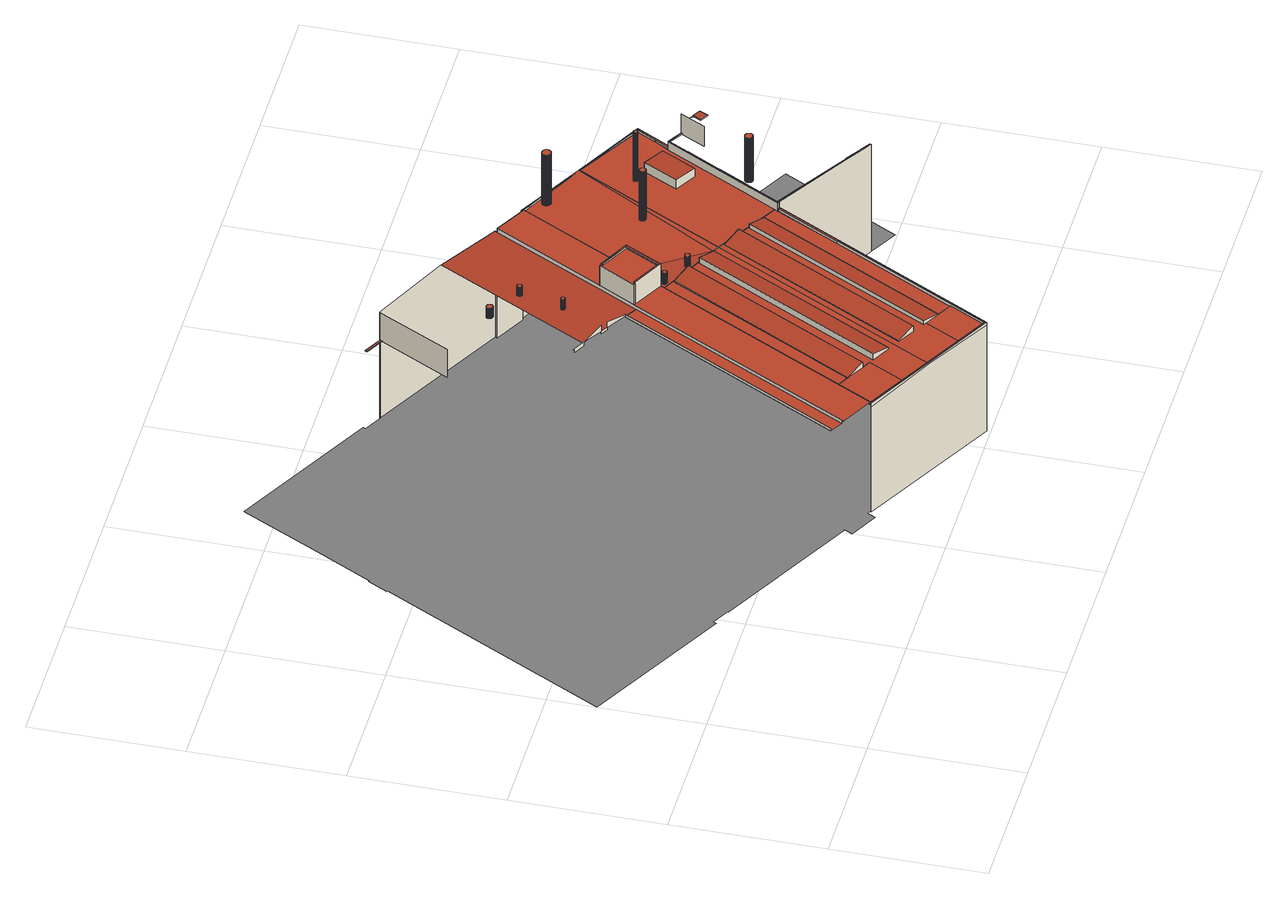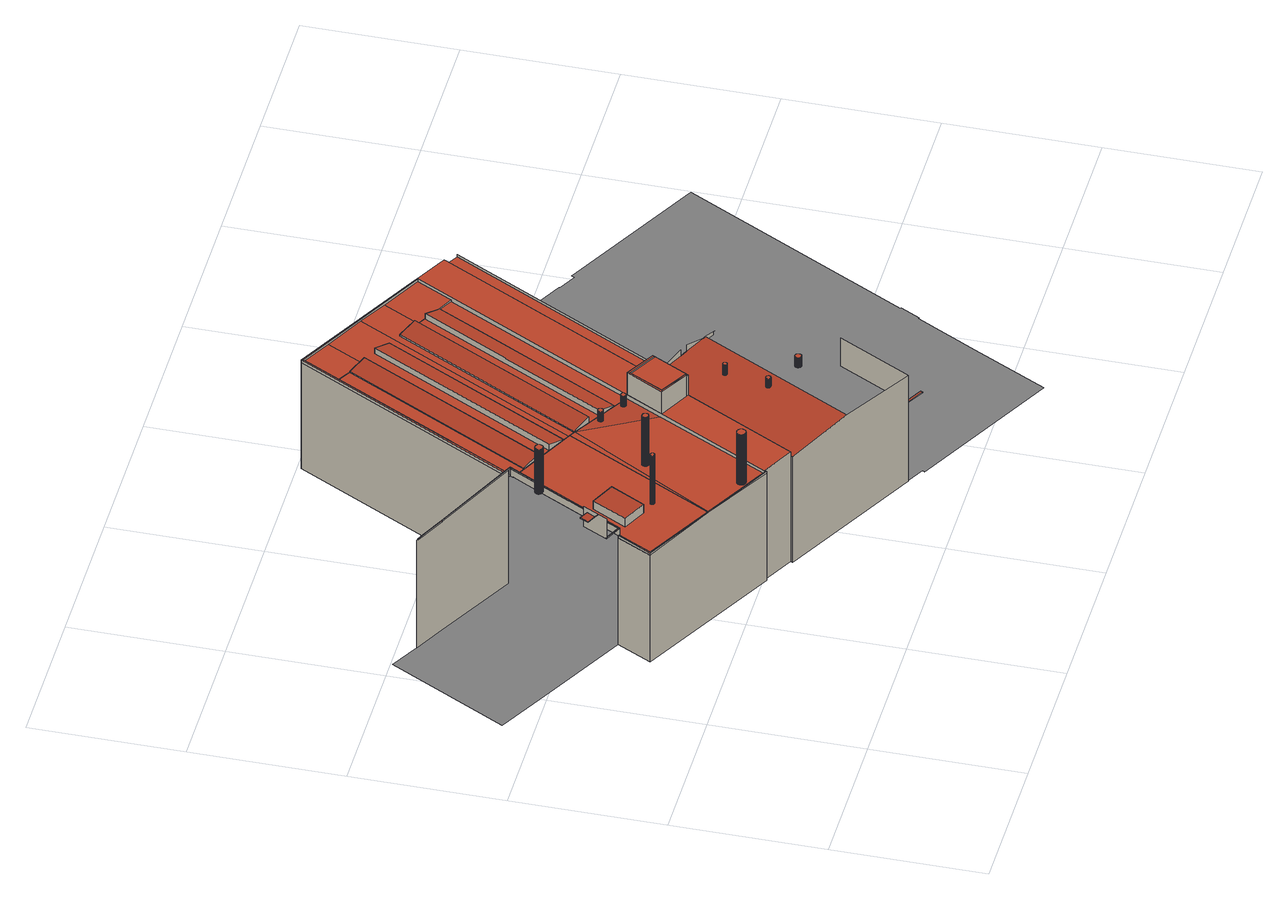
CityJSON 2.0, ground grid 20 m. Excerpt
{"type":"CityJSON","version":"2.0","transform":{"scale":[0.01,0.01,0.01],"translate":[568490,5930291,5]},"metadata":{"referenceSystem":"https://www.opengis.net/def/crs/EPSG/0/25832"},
"CityObjects":{
"building1":{"type":"Building","attributes":{"Grundfläche 2D":"4427.470092","Grundhöhe NN":"5.433"},"children":["building1-1","building1-2","building1-3","building1-4","building1-5","building1-6","building1-7","building1-8","building1-9","building1-10","building1-11","building1-12","building1-13","building1-14"],"geometry":[{"type":"MultiSurface","lod":"3","boundaries":[[[0,1,2,3,4,5,6]],[[4,3,7,8,9]],[[10,11,12,13]],[[14,15,16,17,18]],[[2,19,3]],[[11,20,21,22,12]],[[2,1,23]],[[24,25,0,6,26,27,28]],[[15,14,18,29,30]],[[31,32,33,34]],[[6,5,4,9,35,36,37,38,39,40,41,42,43,26]],[[44,45,46,47,48,30,29,49,50,51,52,53,54,55,56,57,58,59,60,61,62,63,64,65,66,67,68,69,70,71,72,73,74,75,76,77,78,79,80,81,82,83]],[[84,85,86,87]],[[88,89,90,91,92,93,94,95,96,97]],[[7,3,19,98,99,100,101,102,103]],[[41,40,39,104,105,106,107,108,109,110,111,112,113,42]],[[114,115,8,7,103,102,101,116]],[[10,13,117,118,112,111,110,105,104,119,120]],[[121,90,122,123]],[[124,125,126,24,28]],[[127,100,99,98,19,2,23,128,129]],[[130,126,125,131,132]],[[133,134,123,135]],[[35,9,8,115,114,116,127,129,128,23,1,0,25,136,137],[138,139,140,141,32,31,142,143]],[[33,144,145,34]],[[20,146,134,147,148,21]],[[149,125,124,150]],[[11,10,20]],[[151,152,153,154,155,156,75,74]],[[110,109,157,158]],[[27,159,160,161,150,124,28]],[[86,162,163,87]],[[138,143,142,31,34,145]],[[164,165,93,92,91,90,121,123,134,146,20,10,120,119]],[[85,166,167,162,86]],[[157,168,169,170,171,172,173,174,158]],[[105,110,158,174]],[[125,149,175,176,177,131]],[[140,139,144,33,32,141]],[[15,178,179,16]],[[173,106,105,174]],[[84,87,163,180,181]],[[182,183,184,185,186,187,159,27,26,43,17,16,179]],[[130,132,188,189,190]],[[176,175,149,150,161,160,191,192,193,194,195,136,25,24,126,130,190,189],[181,180,167,166,85,84]],[[101,100,127,116]],[[75,156,196,165,164,77,76]],[[35,197,36]],[[132,131,177,188]],[[178,15,30,48]],[[145,144,139,138]],[[191,198,160,159,187,186]],[[160,198,191]],[[163,162,167,180]],[[199,200,197,35,137,136,195,201]],[[202,193,192,191,186,185,184]],[[202,194,193]],[[188,177,176,189]],[[164,119,78,77]],[[119,104,39,38,37,203,79,78]],[[183,204,205,206,194,202,184]],[[207,204,183,182]],[[208,37,36,197,209,210,211,212]],[[203,212,80,79]],[[203,37,212]],[[37,208,212]],[[213,210,214,200]],[[209,197,200,214,210]],[[201,195,194,206,215,216,217,218,219]],[[178,48,47,46,220,221,222,223,224,225,207,182,179]],[[219,218,226,227,228,210,213,200,199,201],[229,230,231,232]],[[233,234,232,231]],[[234,235,229,232]],[[212,211,210,228,81,80]],[[236,235,234,233]],[[231,230,236,233]],[[216,237,238]],[[230,229,235,236]],[[238,239,238,237]],[[226,218,240,241]],[[242,243,244,245,246,247,248]],[[249,250,251,252]],[[241,227,226]],[[241,228,227]],[[228,241,82,81]]],"semantics":{"surfaces":[{"type":"RoofSurface"},{"type":"WallSurface"},{"type":"GroundSurface"}],"values":[0,1,0,1,1,1,1,1,1,1,1,2,1,1,0,0,1,1,1,0,1,1,1,0,0,1,1,1,1,1,1,0,1,0,1,0,1,1,1,1,1,1,0,1,0,1,1,0,0,1,1,1,0,1,1,1,0,1,1,1,1,1,0,1,0,0,0,0,1,1,0,1,1,1,0,1,0,1,0,0,1,0,0,0,1]}}]},
"building1-1":{"type":"BuildingInstallation","parents":["building1"],"geometry":[{"type":"MultiSurface","lod":"3","boundaries":[[[253,254,255,256,257,258,259,260,261,262,263,264,265,266,267,268,269,270,271,272,273,274,275,276,277,278,279,280,281,282,283,284,285,286,287,288,289,290,291,292,293,294,295,296,297,298,299,300,301,302]],[[260,259,303,304]],[[261,260,304,305]],[[262,261,305,306]],[[263,262,306,307]],[[264,263,307,308]],[[259,258,309,303]],[[265,264,308,310]],[[266,265,310,311]],[[267,266,311,312]],[[268,267,312,313]],[[269,268,313,314]],[[270,269,314,315]],[[271,270,315,316]],[[272,271,316,317]],[[273,272,317,318]],[[274,273,318,319]],[[275,274,319,320]],[[276,275,320,321]],[[277,276,321,322]],[[278,277,322,323]],[[279,278,323,324]],[[280,279,324,325]],[[281,280,325,326]],[[282,281,326,327]],[[283,282,327,328]],[[284,283,328,329]],[[285,284,329,330]],[[286,285,330,331]],[[287,286,331,332]],[[288,287,332,333]],[[289,288,333,334]],[[290,289,334,335]],[[291,290,335,336]],[[292,291,336,337]],[[293,292,337,338]],[[294,293,338,339]],[[295,294,339,340]],[[296,295,340,341]],[[297,296,341,342]],[[298,297,342,343]],[[299,298,343,344]],[[300,299,344,345]],[[301,300,345,346]],[[302,301,346,347]],[[253,302,347,348]],[[254,253,348,349]],[[255,254,349,350]],[[256,255,350,351]],[[257,256,351,352]],[[258,257,352,309]]],"semantics":{"surfaces":[{"type":"RoofSurface"},{"type":"WallSurface"}],"values":[0,1,1,1,1,1,1,1,1,1,1,1,1,1,1,1,1,1,1,1,1,1,1,1,1,1,1,1,1,1,1,1,1,1,1,1,1,1,1,1,1,1,1,1,1,1,1,1,1,1,1]}}]},
"building1-2":{"type":"BuildingInstallation","parents":["building1"],"geometry":[{"type":"MultiSurface","lod":"3","boundaries":[[[353,354,355,356]],[[356,355,357,358]],[[353,356,358,152]],[[354,353,152,151]],[[355,354,151,357]]],"semantics":{"surfaces":[{"type":"RoofSurface"},{"type":"WallSurface"}],"values":[0,1,1,1,1]}}]},
"building1-3":{"type":"BuildingInstallation","parents":["building1"],"geometry":[{"type":"MultiSurface","lod":"3","boundaries":[[[359,360,361,362,363,364,365,366,367,368,369,370,371,372,373,374,375,376,377,378,379,380,381,382,383,384,385,386,387,388,389,390,391,392,393,394,395,396,397,398,399,400,401,402,403,404,405,406,407,408]],[[374,373,409,410]],[[375,374,410,411]],[[376,375,411,412]],[[377,376,412,413]],[[372,371,414,415]],[[373,372,415,409]],[[378,377,413,416]],[[379,378,416,417]],[[380,379,417,418]],[[381,380,418,419]],[[382,381,419,420]],[[383,382,420,421]],[[384,383,421,422]],[[385,384,422,423]],[[386,385,423,424]],[[387,386,424,425]],[[388,387,425,426]],[[389,388,426,427]],[[390,389,427,428]],[[391,390,428,429]],[[392,391,429,430]],[[393,392,430,431]],[[394,393,431,432]],[[395,394,432,433]],[[396,395,433,434]],[[397,396,434,435]],[[398,397,435,436]],[[399,398,436,437]],[[400,399,437,438]],[[401,400,438,439]],[[402,401,439,440]],[[403,402,440,441]],[[404,403,441,442]],[[405,404,442,443]],[[406,405,443,444]],[[407,406,444,445]],[[408,407,445,446]],[[359,408,446,447]],[[360,359,447,448]],[[361,360,448,449]],[[362,361,449,450]],[[363,362,450,451]],[[364,363,451,452]],[[365,364,452,453]],[[366,365,453,454]],[[367,366,454,455]],[[368,367,455,456]],[[369,368,456,457]],[[370,369,457,458]],[[371,370,458,414]]],"semantics":{"surfaces":[{"type":"RoofSurface"},{"type":"WallSurface"}],"values":[0,1,1,1,1,1,1,1,1,1,1,1,1,1,1,1,1,1,1,1,1,1,1,1,1,1,1,1,1,1,1,1,1,1,1,1,1,1,1,1,1,1,1,1,1,1,1,1,1,1,1]}}]},
"building1-4":{"type":"BuildingInstallation","parents":["building1"],"geometry":[{"type":"MultiSurface","lod":"3","boundaries":[[[459,460,461,462,463,464,465,466,467,468,469,470,471,472,473,474,475,476,477,478,479,480,481,482,483,484,485,486,487,488,489,490,491,492,493,494,495,496,497,498,499,500,501,502,503,504,505,506,507,508]],[[468,467,509,510]],[[469,468,510,511]],[[470,469,511,512]],[[465,464,513,514]],[[466,465,514,515]],[[467,466,515,509]],[[471,470,512,516]],[[472,471,516,517]],[[473,472,517,518]],[[474,473,518,519]],[[475,474,519,520]],[[476,475,520,521]],[[477,476,521,522]],[[478,477,522,523]],[[479,478,523,524]],[[480,479,524,525]],[[481,480,525,526]],[[482,481,526,527]],[[483,482,527,528]],[[484,483,528,529]],[[485,484,529,530]],[[486,485,530,531]],[[487,486,531,532]],[[488,487,532,533]],[[489,488,533,534]],[[490,489,534,535]],[[491,490,535,536]],[[492,491,536,537]],[[493,492,537,538]],[[494,493,538,539]],[[495,494,539,540]],[[496,495,540,541]],[[497,496,541,542]],[[498,497,542,543]],[[499,498,543,544]],[[500,499,544,545]],[[501,500,545,546]],[[502,501,546,547]],[[503,502,547,548]],[[504,503,548,549]],[[505,504,549,550]],[[506,505,550,551]],[[507,506,551,552]],[[508,507,552,553]],[[459,508,553,554]],[[460,459,554,555]],[[461,460,555,556]],[[462,461,556,557]],[[463,462,557,558]],[[464,463,558,513]]],"semantics":{"surfaces":[{"type":"RoofSurface"},{"type":"WallSurface"}],"values":[0,1,1,1,1,1,1,1,1,1,1,1,1,1,1,1,1,1,1,1,1,1,1,1,1,1,1,1,1,1,1,1,1,1,1,1,1,1,1,1,1,1,1,1,1,1,1,1,1,1,1]}}]},
"building1-5":{"type":"BuildingInstallation","parents":["building1"],"geometry":[{"type":"MultiSurface","lod":"3","boundaries":[[[559,560,561,562]],[[563,559,562,564]],[[563,564,565]],[[563,565,566]],[[561,157,109,108,562]],[[562,108,107,564]],[[106,173,565,564,107]],[[566,565,173,172]],[[563,566,172,171]],[[559,563,171,170]],[[560,559,170,169]],[[169,168,560]],[[561,560,168,157]]],"semantics":{"surfaces":[{"type":"RoofSurface"},{"type":"WallSurface"}],"values":[0,0,0,0,1,1,1,1,1,1,1,1,1]}}]},
"building1-6":{"type":"BuildingInstallation","parents":["building1"],"geometry":[{"type":"MultiSurface","lod":"3","boundaries":[[[567,568,569,570,571,572,573,574,575,576,577,578,579,580,581,582,583,584,585,586,587,588,589,590,591,592,593,594,595,596,597,598,599,600,601,602,603,604,605,606,607,608,609,610,611,612,613,614,615,616]],[[617,618,575,574]],[[618,619,576,575]],[[619,620,577,576]],[[620,621,578,577]],[[621,622,579,578]],[[622,623,580,579]],[[623,624,581,580]],[[624,625,582,581]],[[625,626,583,582]],[[626,627,584,583]],[[627,628,585,584]],[[628,629,586,585]],[[629,630,587,586]],[[630,631,588,587]],[[631,632,589,588]],[[590,589,632,633]],[[633,634,591,590]],[[634,635,592,591]],[[635,636,593,592]],[[636,637,594,593]],[[637,638,595,594]],[[638,639,596,595]],[[639,640,597,596]],[[640,641,598,597]],[[641,642,599,598]],[[642,643,600,599]],[[643,644,601,600]],[[644,645,602,601]],[[645,646,603,602]],[[646,647,604,603]],[[647,648,605,604]],[[648,649,606,605]],[[649,650,607,606]],[[650,651,608,607]],[[651,652,609,608]],[[652,653,610,609]],[[653,654,611,610]],[[612,611,654,655]],[[655,656,613,612]],[[656,657,614,613]],[[657,658,615,614]],[[658,659,616,615]],[[659,660,567,616]],[[660,661,568,567]],[[661,662,569,568]],[[662,663,570,569]],[[663,664,571,570]],[[664,665,572,571]],[[665,666,573,572]],[[666,617,574,573]]],"semantics":{"surfaces":[{"type":"RoofSurface"},{"type":"WallSurface"}],"values":[0,1,1,1,1,1,1,1,1,1,1,1,1,1,1,1,1,1,1,1,1,1,1,1,1,1,1,1,1,1,1,1,1,1,1,1,1,1,1,1,1,1,1,1,1,1,1,1,1,1,1]}}]},
"building1-7":{"type":"BuildingInstallation","parents":["building1"],"geometry":[{"type":"MultiSurface","lod":"3","boundaries":[[[667,668,669,670,671,672,673,674,675,676,677,678,679,680,681,682,683,684,685,686,687,688,689,690,691,692,693,694,695,696,697,698,699,700,701,702,703,704,705,706,707,708,709,710,711,712,713,714,715,716]],[[717,718,670,669]],[[718,719,671,670]],[[719,720,672,671]],[[720,721,673,672]],[[722,723,668,667]],[[723,717,669,668]],[[721,724,674,673]],[[724,725,675,674]],[[725,726,676,675]],[[726,727,677,676]],[[727,728,678,677]],[[728,729,679,678]],[[729,730,680,679]],[[730,731,681,680]],[[731,732,682,681]],[[732,733,683,682]],[[733,734,684,683]],[[734,735,685,684]],[[735,736,686,685]],[[736,737,687,686]],[[737,738,688,687]],[[738,739,689,688]],[[739,740,690,689]],[[740,741,691,690]],[[741,742,692,691]],[[742,743,693,692]],[[743,744,694,693]],[[744,745,695,694]],[[745,746,696,695]],[[746,747,697,696]],[[747,748,698,697]],[[748,749,699,698]],[[749,750,700,699]],[[750,751,701,700]],[[751,752,702,701]],[[752,753,703,702]],[[753,754,704,703]],[[754,755,705,704]],[[755,756,706,705]],[[707,706,756,757]],[[757,758,708,707]],[[758,759,709,708]],[[759,760,710,709]],[[760,761,711,710]],[[761,762,712,711]],[[762,763,713,712]],[[763,764,714,713]],[[764,765,715,714]],[[716,715,765,766]],[[766,722,667,716]]],"semantics":{"surfaces":[{"type":"RoofSurface"},{"type":"WallSurface"}],"values":[0,1,1,1,1,1,1,1,1,1,1,1,1,1,1,1,1,1,1,1,1,1,1,1,1,1,1,1,1,1,1,1,1,1,1,1,1,1,1,1,1,1,1,1,1,1,1,1,1,1,1]}}]},
"building1-8":{"type":"BuildingInstallation","parents":["building1"],"geometry":[{"type":"MultiSurface","lod":"3","boundaries":[[[767,768,769,770,771,772,773,774,775,776,777,778,779,780,781,782,783,784,785,786,787,788,789,790,791,792,793,794,795,796,797,798,799,800,801,802,803,804,805,806,807,808,809,810,811,812,813,814,815,816]],[[777,776,817,818]],[[778,777,818,819]],[[779,778,819,820]],[[780,779,820,821]],[[781,780,821,822]],[[776,775,823,817]],[[782,781,822,824]],[[783,782,824,825]],[[784,783,825,826]],[[785,784,826,827]],[[786,785,827,828]],[[787,786,828,829]],[[788,787,829,830]],[[789,788,830,831]],[[790,789,831,832]],[[791,790,832,833]],[[792,791,833,834]],[[793,792,834,835]],[[794,793,835,836]],[[795,794,836,837]],[[796,795,837,838]],[[797,796,838,839]],[[798,797,839,840]],[[799,798,840,841]],[[800,799,841,842]],[[801,800,842,843]],[[802,801,843,844]],[[803,802,844,845]],[[804,803,845,846]],[[805,804,846,847]],[[806,805,847,848]],[[807,806,848,849]],[[808,807,849,850]],[[809,808,850,851]],[[810,809,851,852]],[[811,810,852,853]],[[812,811,853,854]],[[813,812,854,855]],[[814,813,855,856]],[[815,814,856,857]],[[816,815,857,858]],[[767,816,858,859]],[[768,767,859,860]],[[769,768,860,861]],[[770,769,861,862]],[[771,770,862,863]],[[772,771,863,864]],[[773,772,864,865]],[[774,773,865,866]],[[775,774,866,823]]],"semantics":{"surfaces":[{"type":"RoofSurface"},{"type":"WallSurface"}],"values":[0,1,1,1,1,1,1,1,1,1,1,1,1,1,1,1,1,1,1,1,1,1,1,1,1,1,1,1,1,1,1,1,1,1,1,1,1,1,1,1,1,1,1,1,1,1,1,1,1,1,1]}}]},
"building1-9":{"type":"BuildingInstallation","parents":["building1"],"geometry":[{"type":"MultiSurface","lod":"3","boundaries":[[[867,868,869,870,871,872,873,874,875,876,877,878,879,880,881,882,883,884,885,886,887,888,889,890,891,892,893,894,895,896,897,898,899,900,901,902,903,904,905,906,907,908,909,910,911,912,913,914,915,916,917,918,919]],[[920,921,872,871]],[[921,922,873,872]],[[922,923,874,873]],[[923,924,875,874]],[[925,926,870,869]],[[926,920,871,870]],[[924,927,876,875]],[[927,928,877,876]],[[878,877,928,929]],[[929,930,879,878]],[[930,931,880,879]],[[931,932,881,880]],[[882,881,932,933]],[[933,934,883,882]],[[934,935,884,883]],[[935,936,885,884]],[[936,937,886,885]],[[937,938,887,886]],[[938,939,888,887]],[[939,940,889,888]],[[940,941,890,889]],[[941,942,891,890]],[[892,891,942,943]],[[943,944,945,894,893,892]],[[945,946,895,894]],[[946,947,896,895]],[[947,948,897,896]],[[948,949,898,897]],[[949,950,899,898]],[[950,951,900,899]],[[951,952,901,900]],[[952,953,902,901]],[[953,954,903,902]],[[954,955,904,903]],[[955,956,905,904]],[[956,957,906,905]],[[957,958,907,906]],[[958,959,908,907]],[[959,960,909,908]],[[960,961,910,909]],[[961,962,911,910]],[[962,963,912,911]],[[963,964,913,912]],[[964,965,966,915,914,913]],[[966,967,916,915]],[[967,968,917,916]],[[968,969,918,917]],[[969,970,919,918]],[[970,971,867,919]],[[868,867,971,972]],[[972,925,869,868]]],"semantics":{"surfaces":[{"type":"RoofSurface"},{"type":"WallSurface"}],"values":[0,1,1,1,1,1,1,1,1,1,1,1,1,1,1,1,1,1,1,1,1,1,1,1,1,1,1,1,1,1,1,1,1,1,1,1,1,1,1,1,1,1,1,1,1,1,1,1,1,1,1,1]}}]},
"building1-10":{"type":"BuildingInstallation","parents":["building1"],"geometry":[{"type":"MultiSurface","lod":"3","boundaries":[[[973,974,975,976,977,978,979,980,981,982,983,984,985,986,987,988,989,990,991,992,993,994,995,996,997,998,999,1000,1001,1002,1003,1004,1005,1006,1007,1008,1009,1010,1011,1012,1013,1014,1015,1016,1017,1018,1019,1020,1021,1022,1023,1024]],[[1025,1026,975,974]],[[1026,1027,976,975]],[[1027,1028,977,976]],[[1028,1029,978,977]],[[1030,1031,1024,1023]],[[1031,1032,973,1024]],[[974,973,1032,1025]],[[1029,1033,979,978]],[[1033,1034,980,979]],[[1034,1035,981,980]],[[1035,1036,1037,983,982,981]],[[1037,1038,984,983]],[[1038,1039,985,984]],[[1039,1040,986,985]],[[1040,1041,987,986]],[[1041,1042,988,987]],[[1042,1043,989,988]],[[1043,1044,990,989]],[[1044,1045,991,990]],[[1045,1046,992,991]],[[1046,1047,993,992]],[[1047,1048,994,993]],[[1048,1049,995,994]],[[1049,1050,996,995]],[[1050,1051,997,996]],[[1051,1052,1053,999,998,997]],[[1053,1054,1000,999]],[[1054,1055,1001,1000]],[[1055,1056,1002,1001]],[[1056,1057,1003,1002]],[[1057,1058,1004,1003]],[[1058,1059,1005,1004]],[[1059,1060,1006,1005]],[[1007,1006,1060,1061]],[[1061,1062,1008,1007]],[[1062,1063,1009,1008]],[[1063,1064,1010,1009]],[[1064,1065,1011,1010]],[[1012,1011,1065,1066]],[[1066,1067,1013,1012]],[[1067,1068,1014,1013]],[[1068,1069,1015,1014]],[[1069,1070,1016,1015]],[[1070,1071,1017,1016]],[[1071,1072,1018,1017]],[[1072,1073,1019,1018]],[[1073,1074,1020,1019]],[[1074,1075,1021,1020]],[[1075,1076,1022,1021]],[[1023,1022,1076,1030]]],"semantics":{"surfaces":[{"type":"RoofSurface"},{"type":"WallSurface"}],"values":[0,1,1,1,1,1,1,1,1,1,1,1,1,1,1,1,1,1,1,1,1,1,1,1,1,1,1,1,1,1,1,1,1,1,1,1,1,1,1,1,1,1,1,1,1,1,1,1,1,1,1]}}]},
"building1-11":{"type":"BuildingInstallation","parents":["building1"],"geometry":[{"type":"MultiSurface","lod":"3","boundaries":[[[1077,1078,1079,1080,1081,1082,1083,1084,1085,1086,1087,1088,1089,1090,1091,1092,1093,1094,1095,1096,1097,1098,1099,1100,1101,1102,1103,1104,1105,1106,1107,1108,1109,1110,1111,1112,1113,1114,1115,1116,1117,1118,1119,1120,1121,1122,1123,1124,1125,1126]],[[1080,1079,1127,1128]],[[1081,1080,1128,1129]],[[1082,1081,1129,1130]],[[1083,1082,1130,1131]],[[1078,1077,1132,1133]],[[1079,1078,1133,1127]],[[1084,1083,1131,1134]],[[1085,1084,1134,1135]],[[1086,1085,1135,1136]],[[1087,1086,1136,1137]],[[1088,1087,1137,1138]],[[1089,1088,1138,1139]],[[1090,1089,1139,1140]],[[1091,1090,1140,1141]],[[1092,1091,1141,1142]],[[1093,1092,1142,1143]],[[1094,1093,1143,1144]],[[1095,1094,1144,1145]],[[1096,1095,1145,1146]],[[1097,1096,1146,1147]],[[1098,1097,1147,1148]],[[1099,1098,1148,1149]],[[1100,1099,1149,1150]],[[1101,1100,1150,1151]],[[1102,1101,1151,1152]],[[1103,1102,1152,1153]],[[1104,1103,1153,1154]],[[1105,1104,1154,1155]],[[1106,1105,1155,1156]],[[1107,1106,1156,1157]],[[1108,1107,1157,1158]],[[1109,1108,1158,1159]],[[1110,1109,1159,1160]],[[1111,1110,1160,1161]],[[1112,1111,1161,1162]],[[1113,1112,1162,1163]],[[1114,1113,1163,1164]],[[1115,1114,1164,1165]],[[1116,1115,1165,1166]],[[1117,1116,1166,1167]],[[1118,1117,1167,1168]],[[1119,1118,1168,1169]],[[1120,1119,1169,1170]],[[1121,1120,1170,1171]],[[1122,1121,1171,1172]],[[1123,1122,1172,1173]],[[1124,1123,1173,1174]],[[1125,1124,1174,1175]],[[1126,1125,1175,1176]],[[1077,1126,1176,1132]]],"semantics":{"surfaces":[{"type":"RoofSurface"},{"type":"WallSurface"}],"values":[0,1,1,1,1,1,1,1,1,1,1,1,1,1,1,1,1,1,1,1,1,1,1,1,1,1,1,1,1,1,1,1,1,1,1,1,1,1,1,1,1,1,1,1,1,1,1,1,1,1,1]}}]},
"building1-12":{"type":"BuildingInstallation","parents":["building1"],"geometry":[{"type":"MultiSurface","lod":"3","boundaries":[[[1177,1178,38,1179,1180,1181,1182,1183,1184,1185]],[[1184,1183,1186,1187,1188,1189,210]],[[1188,1190,1191,1192,1193,1194,1189]],[[1179,38,37,1195]],[[1195,208,1180,1179]],[[1196,209,214,1186,1183,1182,1181,1180,208,1197]],[[1187,1186,214,213]],[[1187,213,1188]],[[213,1198,1188]],[[1198,1190,1188]],[[1198,227,1191,1190]],[[1192,1191,227,226]],[[226,240,1193,1192]],[[241,1194,1193,240]],[[1189,1194,241,228]],[[228,210,1189]],[[210,211,212,1177,1185,1184]],[[212,203,1178,1177]],[[37,38,1178,203]]],"semantics":{"surfaces":[{"type":"RoofSurface"},{"type":"WallSurface"}],"values":[0,0,0,1,1,1,1,1,1,1,1,1,1,1,1,1,1,1,1]}}]},
"building1-13":{"type":"BuildingInstallation","parents":["building1"],"geometry":[{"type":"MultiSurface","lod":"3","boundaries":[[[247,246,1199,1200]],[[1201,1202,1203,1204,1205,1206,1200,1199]],[[1207,1208,1209,1210,1211,1212,1213,1214,1215,1216,1217,1205,1204,1218,1219,1220]],[[1221,1222,1223,1224,1225,1226,1227,1228,1229,1219,1218]],[[1230,1231,1232,1225,1224]],[[1233,1234,1235,1236,1237,1238,1239,1240,1230]],[[1240,1231,1230]],[[1201,1199,246,1241,1242,217,1204,1203,1202]],[[217,216,215,206,1218,1204]],[[206,205,204,1222,1221,1218]],[[204,207,1223,1222]],[[1233,1230,1224,1223,207,225,224,223,222,1235,1234]],[[222,1243,1236,1235]],[[1231,1240,1239,1238,1237,1236,1243,1244,1245,1246,1247,1248,1249,1250,1251,1252,1228,1227,1226,1225,1232]],[[1229,1228,1252,1253]],[[1253,1254,1219,1229]],[[1219,1254,1255,1220]],[[1255,1256,1207,1220]],[[1209,1208,1207,1256,1257,1258]],[[1209,1258,1259,1210]],[[1259,1260,1211,1210]],[[1260,1261,1212,1211]],[[1213,1212,1261,1262]],[[1262,237,1214,1213]],[[237,238,1215,1214]],[[238,239,1263,1264,1205,1217,1216,1215]],[[247,1200,1206,1205,1264,1265,248]]],"semantics":{"surfaces":[{"type":"RoofSurface"},{"type":"WallSurface"}],"values":[0,0,0,0,0,0,0,1,1,1,1,1,1,1,1,1,1,1,1,1,1,1,1,1,1,1,1]}}]},
"building1-14":{"type":"BuildingInstallation","parents":["building1"],"geometry":[{"type":"MultiSurface","lod":"3","boundaries":[[[1266,1267,1268,1269]],[[1269,1268,1270,1271]],[[1272,1266,1269,1271,1273]],[[1267,1266,1272,249]],[[1270,1268,1267,249,252]]],"semantics":{"surfaces":[{"type":"RoofSurface"},{"type":"WallSurface"}],"values":[0,1,1,1,1]}}]}
},
"vertices":[
[5027,773,1697],[5281,1254,1697],[5168,1314,1697],[4945,1432,1697],[4744,1538,1697],[4494,1066,1697],[4489,1058,1697],[4936,1437,1694],[4936,1437,1683],[4744,1538,1675],[5628,4250,1684],[5452,4343,1684],[3894,1403,1684],[4070,1310,1684],[5404,549,1713],[6336,55,1684],[6336,55,1727],[4479,1039,1727],[4479,1039,1675],[5168,1314,1775],[5452,4343,1697],[5452,4343,1722],[3894,1403,1722],[5168,1314,1692],[5933,293,1697],[5414,568,1713],[4489,1058,1727],[6326,84,1727],[6326,84,1697],[4479,1039,43],[6336,55,43],[5339,1223,1699],[5578,1096,1709],[5578,1096,1728],[5339,1223,1788],[6071,4043,1675],[6325,4523,1680],[7114,6011,1697],[7114,6011,1727],[7114,6011,1739],[4494,1066,1739],[4489,1058,1739],[4487,1054,1739],[4487,1054,1727],[10603,3599,43],[9770,2029,43],[9381,2235,43],[8979,2448,43],[7906,3017,43],[4487,1054,43],[4445,1076,43],[4437,1061,43],[4387,966,43],[4012,1164,43],[4070,1275,43],[4055,1282,43],[4050,1272,43],[2988,1834,43],[2976,1841,43],[2189,2258,43],[2195,2268,43],[1956,2395,43],[1933,2352,43],[17,3367,43],[23,3379,43],[1605,6364,43],[1589,6373,43],[1726,6632,43],[1741,6624,43],[2170,7433,43],[2688,8410,43],[2694,8423,43],[4612,7407,43],[4594,7373,43],[4833,7247,43],[4838,7256,43],[4857,7245,43],[6698,6270,43],[6682,6239,43],[7093,6021,43],[7106,6045,43],[8983,5050,43],[8738,4588,43],[10002,3918,43],[5747,1007,1710],[5979,884,1703],[5979,884,1794],[5747,1007,1713],[4784,4698,1738],[4792,4693,1740],[4805,4686,1744],[4792,4693,1745],[4784,4698,1746],[4764,4708,1747],[4616,4787,1738],[4637,4776,1731],[4637,4776,1684],[4784,4698,1684],[5777,2463,1775],[5785,2477,1775],[6490,3809,1775],[6258,3932,1694],[5216,1964,1694],[5213,1958,1694],[6682,6239,1739],[5905,4773,1739],[5929,4761,1739],[6331,4547,1739],[6068,4052,1739],[5659,4269,1739],[5642,4277,1739],[4070,1310,1739],[4055,1282,1739],[4160,1227,1739],[5216,1964,1683],[5213,1958,1683],[6258,3932,1683],[4070,1310,1731],[4055,1282,1731],[6682,6239,1684],[5905,4773,1684],[4855,4660,1740],[5063,4550,1819],[5063,4550,1725],[6581,565,1697],[6386,668,1697],[6188,773,1697],[6490,3809,1692],[5777,2463,1692],[5785,2477,1692],[6146,795,1698],[6386,668,1700],[6146,795,1759],[5160,4498,1684],[5160,4498,1718],[5063,4550,1684],[6996,3553,1713],[6985,3559,1712],[6660,3717,1699],[6900,3591,1709],[6790,3384,1709],[6776,3356,1709],[6192,2834,1699],[6203,2854,1699],[6900,3591,1728],[6660,3717,1788],[5441,4350,1698],[5160,4498,1809],[5441,4350,1725],[6386,668,1691],[6581,565,1685],[4833,7247,1250],[4818,7218,1250],[4326,6291,1250],[4326,6291,1684],[4818,7218,1684],[4838,7256,1684],[5659,4269,2049],[5642,4277,2049],[7439,2186,1727],[7439,2186,1687],[6609,620,1685],[7301,3379,1794],[7069,3502,1713],[6698,6270,1684],[5834,6728,1747],[6865,2556,1703],[7301,3379,1704],[5672,4294,2049],[5672,4293,2049],[6060,4088,2055],[6298,4537,2055],[5917,4739,2049],[5929,4761,2049],[5905,4773,2049],[6692,1246,1691],[7708,3162,1693],[7708,3162,1700],[7906,3017,1684],[7906,3017,1727],[7069,3502,1710],[6963,3302,1710],[7898,3021,1727],[7897,3021,1727],[7885,3027,1727],[7442,2191,1727],[7441,2189,1727],[7441,2188,1727],[7468,3289,1759],[7468,3289,1699],[6793,2016,1698],[7441,2189,1687],[7442,2190,1687],[7442,2191,1687],[7875,3033,1688],[7897,3075,1688],[4857,7245,1686],[6905,3601,1721],[7441,2188,1687],[7074,3512,1722],[6985,3559,1725],[7897,3075,1694],[7885,3027,1687],[7093,6021,1697],[7897,3021,1814],[7885,3027,1815],[7875,3033,1816],[7898,3021,1814],[7210,5971,1700],[8023,5540,1726],[8040,5550,1726],[7372,5904,1705],[7106,6045,1697],[8032,5535,1726],[8031,5536,1726],[7897,3075,1816],[8152,3555,1816],[8707,4604,1816],[8707,4604,1694],[8152,3555,1694],[9381,2235,492],[9381,2235,1706],[9366,2243,1708],[9241,2309,1717],[8979,2448,1736],[7906,3017,1814],[8822,4789,1695],[8822,4790,1695],[8983,5050,1697],[8221,4779,1710],[8517,4622,1699],[8276,4167,1699],[7979,4324,1710],[8276,4167,1828],[7979,4324,1847],[8221,4779,1847],[8517,4622,1828],[8573,4327,1815],[8573,4328,1815],[8575,4331,1815],[8720,4597,1694],[8738,4588,1694],[8749,4160,1800],[8749,4160,2110],[8917,4477,2110],[8923,4489,2110],[8923,4489,1813],[8917,4477,1813],[8917,4477,1800],[8922,4344,2106],[8872,4373,2109],[8870,4368,2109],[8911,4324,2105],
[5058,5950,1881],[5055,5955,1881],[5052,5958,1881],[5048,5962,1881],[5044,5965,1881],[5039,5967,1881],[5034,5969,1881],[5029,5970,1881],[5023,5970,1881],[5018,5970,1881],[5013,5969,1881],[5008,5968,1881],[5003,5965,1881],[4999,5963,1881],[4995,5959,1881],[4991,5956,1881],[4988,5951,1881],[4985,5947,1881],[4983,5942,1881],[4982,5937,1881],[4981,5932,1881],[4981,5927,1881],[4982,5921,1881],[4983,5916,1881],[4985,5912,1881],[4987,5907,1881],[4990,5903,1881],[4994,5899,1881],[4998,5895,1881],[5002,5892,1881],[5007,5890,1881],[5012,5888,1881],[5017,5887,1881],[5022,5887,1881],[5027,5887,1881],[5033,5888,1881],[5038,5890,1881],[5042,5892,1881],[5047,5895,1881],[5051,5898,1881],[5055,5901,1881],[5058,5906,1881],[5060,5910,1881],[5062,5915,1881],[5064,5920,1881],[5064,5925,1881],[5064,5931,1881],[5064,5936,1881],[5063,5941,1881],[5061,5946,1881],[5034,5969,1727],[5029,5970,1727],[5023,5970,1727],[5018,5970,1727],[5013,5969,1726],[5008,5968,1726],[5039,5967,1728],[5003,5965,1726],[4999,5963,1726],[4995,5959,1726],[4991,5956,1726],[4988,5951,1726],[4985,5947,1726],[4983,5942,1726],[4982,5937,1726],[4981,5932,1726],[4981,5927,1726],[4982,5921,1726],[4983,5916,1726],[4985,5912,1727],[4987,5907,1727],[4990,5903,1727],[4994,5899,1727],[4998,5895,1728],[5002,5892,1728],[5007,5890,1728],[5012,5888,1728],[5017,5887,1729],[5022,5887,1729],[5027,5887,1729],[5033,5888,1730],[5038,5890,1730],[5042,5892,1730],[5047,5895,1730],[5051,5898,1730],[5055,5901,1730],[5058,5906,1730],[5060,5910,1730],[5062,5915,1730],[5064,5920,1730],[5064,5925,1730],[5064,5931,1730],[5064,5936,1730],[5063,5941,1730],[5061,5946,1729],[5058,5950,1729],[5055,5955,1729],[5052,5958,1729],[5048,5962,1728],[5044,5965,1728],
[4818,7218,1261],[4833,7247,1261],[4594,7373,1261],[4579,7345,1261],[4594,7373,1250],[4579,7345,1250],
[5409,5097,1881],[5410,5100,1881],[5410,5104,1881],[5410,5107,1881],[5409,5111,1881],[5408,5114,1881],[5407,5117,1881],[5405,5120,1881],[5403,5123,1881],[5400,5125,1881],[5397,5128,1881],[5394,5129,1881],[5391,5131,1881],[5388,5132,1881],[5384,5132,1881],[5381,5132,1881],[5377,5132,1881],[5374,5131,1881],[5370,5130,1881],[5367,5128,1881],[5364,5126,1881],[5362,5124,1881],[5359,5121,1881],[5357,5118,1881],[5356,5115,1881],[5355,5112,1881],[5354,5108,1881],[5354,5105,1881],[5354,5101,1881],[5355,5098,1881],[5356,5094,1881],[5357,5091,1881],[5359,5088,1881],[5361,5085,1881],[5364,5083,1881],[5366,5081,1881],[5369,5079,1881],[5373,5078,1881],[5376,5077,1881],[5380,5076,1881],[5383,5076,1881],[5387,5076,1881],[5390,5077,1881],[5393,5079,1881],[5396,5080,1881],[5399,5082,1881],[5402,5085,1881],[5404,5087,1881],[5406,5090,1881],[5408,5093,1881],[5384,5132,1725],[5381,5132,1725],[5377,5132,1725],[5374,5131,1725],[5370,5130,1725],[5391,5131,1724],[5388,5132,1724],[5367,5128,1725],[5364,5126,1726],[5362,5124,1726],[5359,5121,1726],[5357,5118,1726],[5356,5115,1726],[5355,5112,1726],[5354,5108,1726],[5354,5105,1725],[5354,5101,1725],[5355,5098,1725],[5356,5094,1725],[5357,5091,1725],[5359,5088,1725],[5361,5085,1724],[5364,5083,1724],[5366,5081,1724],[5369,5079,1724],[5373,5078,1724],[5376,5077,1723],[5380,5076,1723],[5383,5076,1723],[5387,5076,1723],[5390,5077,1723],[5393,5079,1722],[5396,5080,1722],[5399,5082,1722],[5402,5085,1722],[5404,5087,1722],[5406,5090,1722],[5408,5093,1722],[5409,5097,1722],[5410,5100,1722],[5410,5104,1722],[5410,5107,1722],[5409,5111,1723],[5408,5114,1723],[5407,5117,1723],[5405,5120,1723],[5403,5123,1723],[5400,5125,1724],[5397,5128,1724],[5394,5129,1724],
[5531,5689,1875],[5529,5692,1875],[5526,5695,1875],[5523,5698,1875],[5520,5700,1875],[5517,5702,1875],[5513,5703,1875],[5509,5704,1875],[5505,5704,1875],[5501,5704,1875],[5497,5704,1875],[5494,5702,1875],[5490,5701,1875],[5487,5699,1875],[5484,5696,1875],[5481,5694,1875],[5479,5691,1875],[5477,5687,1875],[5475,5684,1875],[5474,5680,1875],[5473,5676,1875],[5473,5672,1875],[5474,5668,1875],[5475,5665,1875],[5476,5661,1875],[5478,5658,1875],[5480,5654,1875],[5482,5651,1875],[5485,5649,1875],[5489,5647,1875],[5492,5645,1875],[5496,5644,1875],[5499,5643,1875],[5503,5642,1875],[5507,5642,1875],[5511,5643,1875],[5515,5644,1875],[5518,5646,1875],[5522,5648,1875],[5525,5650,1875],[5528,5653,1875],[5530,5656,1875],[5532,5659,1875],[5533,5663,1875],[5535,5667,1875],[5535,5671,1875],[5535,5674,1875],[5535,5678,1875],[5534,5682,1875],[5533,5686,1875],[5505,5704,1735],[5501,5704,1735],[5497,5704,1735],[5494,5702,1736],[5517,5702,1734],[5513,5703,1734],[5509,5704,1735],[5490,5701,1736],[5487,5699,1736],[5484,5696,1736],[5481,5694,1736],[5479,5691,1736],[5477,5687,1736],[5475,5684,1736],[5474,5680,1736],[5473,5676,1736],[5473,5672,1736],[5474,5668,1736],[5475,5665,1736],[5476,5661,1735],[5478,5658,1735],[5480,5654,1735],[5482,5651,1735],[5485,5649,1734],[5489,5647,1734],[5492,5645,1734],[5496,5644,1734],[5499,5643,1733],[5503,5642,1733],[5507,5642,1733],[5511,5643,1733],[5515,5644,1733],[5518,5646,1732],[5522,5648,1732],[5525,5650,1732],[5528,5653,1732],[5530,5656,1732],[5532,5659,1732],[5533,5663,1732],[5535,5667,1732],[5535,5671,1732],[5535,5674,1732],[5535,5678,1732],[5534,5682,1733],[5533,5686,1733],[5531,5689,1733],[5529,5692,1733],[5526,5695,1734],[5523,5698,1734],[5520,5700,1734],
[6060,4088,2077],[5672,4294,2067],[5659,4269,2070],[6068,4052,2080],[6298,4537,2077],[6331,4547,2080],[5929,4761,2064],[5917,4739,2064],
[6204,4071,1847],[6200,4069,1847],[6196,4067,1847],[6193,4064,1847],[6190,4062,1847],[6188,4058,1847],[6185,4055,1847],[6184,4051,1847],[6183,4047,1847],[6182,4043,1847],[6182,4039,1847],[6182,4035,1847],[6183,4031,1847],[6184,4027,1847],[6186,4024,1847],[6188,4020,1847],[6191,4017,1847],[6194,4014,1847],[6197,4012,1847],[6201,4010,1847],[6205,4008,1847],[6209,4008,1847],[6213,4007,1847],[6217,4007,1847],[6221,4008,1847],[6225,4009,1847],[6229,4010,1847],[6232,4012,1847],[6235,4015,1847],[6238,4018,1847],[6241,4021,1847],[6243,4024,1847],[6245,4028,1847],[6246,4032,1847],[6247,4036,1847],[6247,4040,1847],[6246,4044,1847],[6246,4048,1847],[6244,4052,1847],[6243,4056,1847],[6240,4059,1847],[6238,4062,1847],[6235,4065,1847],[6231,4067,1847],[6228,4069,1847],[6224,4071,1847],[6220,4072,1847],[6216,4072,1847],[6212,4072,1847],[6208,4072,1847],[6184,4051,1680],[6183,4047,1680],[6182,4043,1680],[6182,4039,1680],[6182,4035,1680],[6183,4031,1681],[6184,4027,1681],[6186,4024,1681],[6188,4020,1681],[6191,4017,1681],[6194,4014,1681],[6197,4012,1682],[6201,4010,1682],[6205,4008,1682],[6209,4008,1682],[6213,4007,1682],[6217,4007,1683],[6221,4008,1683],[6225,4009,1683],[6229,4010,1683],[6232,4012,1683],[6235,4015,1683],[6238,4018,1683],[6241,4021,1684],[6243,4024,1684],[6245,4028,1684],[6246,4032,1684],[6247,4036,1684],[6247,4040,1684],[6246,4044,1683],[6246,4048,1683],[6244,4052,1683],[6243,4056,1683],[6240,4059,1683],[6238,4062,1683],[6235,4065,1683],[6231,4067,1682],[6228,4069,1682],[6224,4071,1682],[6220,4072,1682],[6216,4072,1682],[6212,4072,1681],[6208,4072,1681],[6204,4071,1681],[6200,4069,1681],[6196,4067,1681],[6193,4064,1681],[6190,4062,1681],[6188,4058,1680],[6185,4055,1680],
[6599,3876,1859],[6595,3878,1859],[6591,3879,1859],[6586,3879,1859],[6582,3879,1859],[6578,3879,1859],[6573,3878,1859],[6569,3876,1859],[6566,3874,1859],[6562,3871,1859],[6559,3868,1859],[6556,3865,1859],[6554,3861,1859],[6552,3857,1859],[6551,3853,1859],[6550,3849,1859],[6550,3844,1859],[6550,3840,1859],[6551,3836,1859],[6552,3832,1859],[6554,3828,1859],[6556,3824,1859],[6559,3821,1859],[6562,3818,1859],[6566,3815,1859],[6570,3813,1859],[6574,3812,1859],[6578,3810,1859],[6582,3810,1859],[6587,3810,1859],[6591,3811,1859],[6595,3812,1859],[6599,3813,1859],[6603,3815,1859],[6606,3818,1859],[6610,3821,1859],[6612,3824,1859],[6615,3828,1859],[6617,3832,1859],[6618,3836,1859],[6619,3840,1859],[6619,3845,1859],[6619,3849,1859],[6618,3853,1859],[6617,3857,1859],[6615,3861,1859],[6612,3865,1859],[6609,3868,1859],[6606,3871,1859],[6603,3874,1859],[6591,3879,1702],[6586,3879,1702],[6582,3879,1702],[6578,3879,1702],[6573,3878,1701],[6599,3876,1702],[6595,3878,1702],[6569,3876,1701],[6566,3874,1701],[6562,3871,1701],[6559,3868,1701],[6556,3865,1701],[6554,3861,1701],[6552,3857,1701],[6551,3853,1701],[6550,3849,1701],[6550,3844,1701],[6550,3840,1701],[6551,3836,1701],[6552,3832,1701],[6554,3828,1701],[6556,3824,1701],[6559,3821,1701],[6562,3818,1702],[6566,3815,1702],[6570,3813,1702],[6574,3812,1702],[6578,3810,1702],[6582,3810,1703],[6587,3810,1703],[6591,3811,1703],[6595,3812,1703],[6599,3813,1703],[6603,3815,1704],[6606,3818,1704],[6610,3821,1704],[6612,3824,1704],[6615,3828,1704],[6617,3832,1704],[6618,3836,1704],[6619,3840,1704],[6619,3845,1704],[6619,3849,1704],[6618,3853,1704],[6617,3857,1704],[6615,3861,1704],[6612,3865,1703],[6609,3868,1703],[6606,3871,1703],[6603,3874,1703],
[7348,4588,2478],[7346,4593,2478],[7344,4598,2478],[7342,4603,2478],[7339,4607,2478],[7335,4610,2478],[7331,4614,2478],[7326,4616,2478],[7321,4618,2478],[7317,4620,2478],[7311,4621,2478],[7306,4621,2478],[7301,4620,2478],[7296,4619,2478],[7291,4617,2478],[7286,4615,2478],[7282,4612,2478],[7278,4609,2478],[7275,4605,2478],[7272,4600,2478],[7269,4596,2478],[7268,4591,2478],[7267,4586,2478],[7266,4581,2478],[7266,4575,2478],[7267,4570,2478],[7269,4565,2478],[7271,4561,2478],[7273,4556,2478],[7277,4552,2478],[7280,4548,2478],[7284,4545,2478],[7289,4542,2478],[7294,4540,2478],[7298,4539,2478],[7304,4538,2478],[7309,4538,2478],[7314,4538,2478],[7319,4540,2478],[7324,4541,2478],[7329,4544,2478],[7333,4547,2478],[7337,4550,2478],[7340,4554,2478],[7343,4558,2478],[7345,4563,2478],[7347,4568,2478],[7348,4573,2478],[7349,4578,2478],[7349,4583,2478],[7317,4620,1717],[7311,4621,1716],[7306,4621,1716],[7301,4620,1716],[7296,4619,1716],[7291,4617,1716],[7321,4618,1717],[7286,4615,1716],[7282,4612,1715],[7278,4609,1715],[7275,4605,1715],[7272,4600,1715],[7269,4596,1715],[7268,4591,1715],[7267,4586,1715],[7266,4581,1715],[7266,4575,1716],[7267,4570,1716],[7269,4565,1716],[7271,4561,1716],[7273,4556,1716],[7277,4552,1716],[7280,4548,1717],[7284,4545,1717],[7289,4542,1717],[7294,4540,1717],[7298,4539,1718],[7304,4538,1718],[7309,4538,1718],[7314,4538,1718],[7319,4540,1718],[7324,4541,1718],[7329,4544,1719],[7333,4547,1719],[7337,4550,1719],[7340,4554,1719],[7343,4558,1719],[7345,4563,1719],[7347,4568,1719],[7348,4573,1719],[7349,4578,1719],[7349,4583,1719],[7348,4588,1718],[7346,4593,1718],[7344,4598,1718],[7342,4603,1718],[7339,4607,1718],[7335,4610,1718],[7331,4614,1717],[7326,4616,1717],
[7386,5833,2484],[7381,5837,2484],[7375,5840,2484],[7368,5842,2484],[7361,5844,2484],[7354,5844,2484],[7347,5844,2484],[7340,5843,2484],[7333,5841,2484],[7326,5838,2484],[7320,5834,2484],[7314,5830,2484],[7309,5825,2484],[7305,5819,2484],[7301,5813,2484],[7298,5806,2484],[7296,5799,2484],[7295,5792,2484],[7295,5785,2484],[7296,5778,2484],[7297,5771,2484],[7300,5764,2484],[7303,5758,2484],[7307,5752,2484],[7312,5746,2484],[7317,5742,2484],[7319,5741,2484],[7323,5738,2484],[7330,5734,2484],[7336,5732,2484],[7344,5730,2484],[7351,5730,2484],[7358,5730,2484],[7365,5731,2484],[7372,5733,2484],[7379,5736,2484],[7385,5740,2484],[7390,5744,2484],[7395,5749,2484],[7400,5755,2484],[7404,5761,2484],[7406,5768,2484],[7408,5775,2484],[7409,5782,2484],[7410,5789,2484],[7409,5796,2484],[7407,5803,2484],[7406,5807,2484],[7405,5810,2484],[7402,5816,2484],[7397,5822,2484],[7393,5828,2484],[7387,5833,2484],[7361,5844,1705],[7354,5844,1705],[7347,5844,1705],[7340,5843,1705],[7333,5841,1704],[7375,5840,1706],[7368,5842,1706],[7326,5838,1704],[7320,5834,1704],[7314,5830,1704],[7309,5825,1704],[7305,5819,1704],[7301,5813,1704],[7298,5806,1704],[7296,5799,1704],[7295,5792,1704],[7295,5785,1704],[7296,5778,1704],[7297,5771,1704],[7300,5764,1704],[7303,5758,1704],[7307,5752,1704],[7312,5746,1704],[7317,5742,1704],[7319,5741,1704],[7323,5738,1705],[7330,5734,1705],[7336,5732,1705],[7344,5730,1705],[7351,5730,1705],[7358,5730,1706],[7365,5731,1706],[7372,5733,1706],[7379,5736,1706],[7385,5740,1706],[7390,5744,1706],[7395,5749,1707],[7400,5755,1707],[7404,5761,1707],[7406,5768,1707],[7408,5775,1707],[7409,5782,1707],[7410,5789,1707],[7409,5796,1707],[7407,5803,1707],[7406,5807,1707],[7405,5810,1707],[7402,5816,1706],[7397,5822,1706],[7393,5828,1706],[7387,5833,1706],[7386,5833,1706],[7381,5837,1706],
[8204,3521,2496],[8199,3517,2496],[8195,3513,2496],[8191,3508,2496],[8188,3502,2496],[8185,3496,2496],[8184,3490,2496],[8183,3484,2496],[8182,3478,2496],[8183,3474,2496],[8183,3472,2496],[8184,3465,2496],[8187,3459,2496],[8190,3454,2496],[8193,3449,2496],[8197,3444,2496],[8202,3440,2496],[8207,3436,2496],[8213,3433,2496],[8219,3431,2496],[8225,3430,2496],[8231,3429,2496],[8238,3430,2496],[8244,3431,2496],[8250,3433,2496],[8251,3433,2496],[8256,3435,2496],[8261,3438,2496],[8266,3442,2496],[8270,3447,2496],[8274,3452,2496],[8277,3457,2496],[8280,3463,2496],[8282,3469,2496],[8283,3475,2496],[8283,3481,2496],[8282,3488,2496],[8281,3494,2496],[8279,3500,2496],[8276,3505,2496],[8272,3511,2496],[8268,3515,2496],[8263,3519,2496],[8258,3523,2496],[8252,3526,2496],[8246,3528,2496],[8240,3529,2496],[8234,3530,2496],[8228,3530,2496],[8221,3529,2496],[8215,3527,2496],[8210,3524,2496],[8199,3517,1812],[8195,3513,1812],[8191,3508,1812],[8188,3502,1812],[8185,3496,1812],[8215,3527,1811],[8210,3524,1812],[8204,3521,1812],[8184,3490,1812],[8183,3484,1812],[8182,3478,1812],[8183,3474,1812],[8183,3472,1811],[8184,3465,1811],[8187,3459,1811],[8190,3454,1811],[8193,3449,1810],[8197,3444,1810],[8202,3440,1809],[8207,3436,1809],[8213,3433,1809],[8219,3431,1808],[8225,3430,1808],[8231,3429,1808],[8238,3430,1807],[8244,3431,1807],[8250,3433,1806],[8251,3433,1806],[8256,3435,1806],[8261,3438,1806],[8266,3442,1806],[8270,3447,1806],[8274,3452,1806],[8277,3457,1806],[8280,3463,1806],[8282,3469,1806],[8283,3475,1806],[8283,3481,1806],[8282,3488,1806],[8281,3494,1807],[8279,3500,1807],[8276,3505,1807],[8272,3511,1808],[8268,3515,1808],[8263,3519,1808],[8258,3523,1809],[8252,3526,1809],[8246,3528,1810],[8240,3529,1810],[8234,3530,1810],[8228,3530,1811],[8221,3529,1811],
[8027,4864,2472],[8023,4865,2472],[8020,4866,2472],[8017,4866,2472],[8013,4866,2472],[8010,4865,2472],[8007,4864,2472],[8004,4863,2472],[8001,4861,2472],[7998,4859,2472],[7996,4857,2472],[7994,4854,2472],[7992,4851,2472],[7991,4848,2472],[7990,4844,2472],[7990,4841,2472],[7990,4838,2472],[7990,4834,2472],[7991,4831,2472],[7992,4828,2472],[7994,4825,2472],[7995,4822,2472],[7998,4820,2472],[8000,4817,2472],[8003,4816,2472],[8006,4814,2472],[8009,4813,2472],[8013,4812,2472],[8016,4812,2472],[8020,4812,2472],[8023,4813,2472],[8026,4814,2472],[8029,4815,2472],[8032,4817,2472],[8035,4819,2472],[8037,4822,2472],[8039,4825,2472],[8041,4828,2472],[8042,4831,2472],[8043,4834,2472],[8043,4837,2472],[8043,4841,2472],[8043,4844,2472],[8042,4847,2472],[8041,4850,2472],[8039,4853,2472],[8037,4856,2472],[8035,4859,2472],[8032,4861,2472],[8030,4863,2472],[8020,4866,1716],[8017,4866,1717],[8013,4866,1717],[8010,4865,1717],[8007,4864,1717],[8027,4864,1716],[8023,4865,1716],[8004,4863,1717],[8001,4861,1717],[7998,4859,1717],[7996,4857,1717],[7994,4854,1717],[7992,4851,1717],[7991,4848,1717],[7990,4844,1717],[7990,4841,1717],[7990,4838,1717],[7990,4834,1717],[7991,4831,1717],[7992,4828,1717],[7994,4825,1717],[7995,4822,1717],[7998,4820,1716],[8000,4817,1716],[8003,4816,1716],[8006,4814,1716],[8009,4813,1716],[8013,4812,1716],[8016,4812,1716],[8020,4812,1716],[8023,4813,1716],[8026,4814,1716],[8029,4815,1716],[8032,4817,1716],[8035,4819,1716],[8037,4822,1715],[8039,4825,1715],[8041,4828,1715],[8042,4831,1715],[8043,4834,1716],[8043,4837,1716],[8043,4841,1716],[8043,4844,1716],[8042,4847,1716],[8041,4850,1716],[8039,4853,1716],[8037,4856,1716],[8035,4859,1716],[8032,4861,1716],[8030,4863,1716],
[7106,6045,1727],[7093,6021,1727],[7118,6019,1727],[7210,5971,1727],[7410,5865,1727],[7416,5861,1727],[8023,5540,1727],[7419,5878,1726],[7372,5904,1726],[8031,5536,1727],[8032,5535,1727],[8060,5520,1727],[8983,5050,1727],[8957,5045,1727],[8822,4790,1727],[8822,4789,1727],[8720,4597,1727],[8738,4588,1727],[7118,6019,1697],[7416,5861,1707],[7410,5865,1707],[8957,5045,1697],
[8855,4525,1817],[8731,4576,1825],[8792,4559,1821],[8738,4588,1825],[8720,4597,1826],[8707,4604,1827],[8710,4587,1827],[8714,4585,1826],[7898,3053,1827],[7900,3057,1827],[8134,3498,1827],[8136,3502,1827],[8136,3503,1827],[8334,3877,1827],[8335,3878,1827],[8573,4327,1827],[8573,4328,1827],[8575,4331,1827],[8577,4335,1827],[7875,3033,1827],[7890,3038,1827],[7897,3052,1827],[7885,3027,1826],[7897,3021,1825],[7898,3021,1825],[7906,3017,1824],[8960,2471,1750],[7926,3019,1824],[7904,3031,1826],[7898,3034,1826],[7897,3035,1826],[8979,2448,1748],[8989,2456,1748],[8984,2458,1748],[9241,2309,1730],[9273,2292,1727],[9366,2243,1720],[9372,2253,1720],[9253,2316,1729],[9246,2320,1730],[9244,2321,1730],[8991,2455,1748],[8923,4489,1800],[8720,4597,1815],[9372,2253,1708],[9253,2316,1716],[9246,2320,1717],[9244,2321,1717],[8991,2455,1735],[8989,2456,1735],[8984,2458,1736],[7926,3019,1812],[7904,3031,1814],[7898,3034,1814],[7897,3035,1815],[7890,3038,1815],[7897,3052,1815],[7898,3053,1815],[7900,3057,1815],[8134,3498,1815],[8136,3502,1815],[8136,3503,1815],[8334,3877,1815],[8335,3878,1815],[8577,4335,1815],[8710,4587,1815],[8714,4585,1815],
[9031,4285,2110],[8922,4344,2116],[8862,4234,2116],[8972,4175,2110],[8862,4234,2105],[8972,4175,2098],[9031,4285,2098],[9000,4227,2098]
]}
